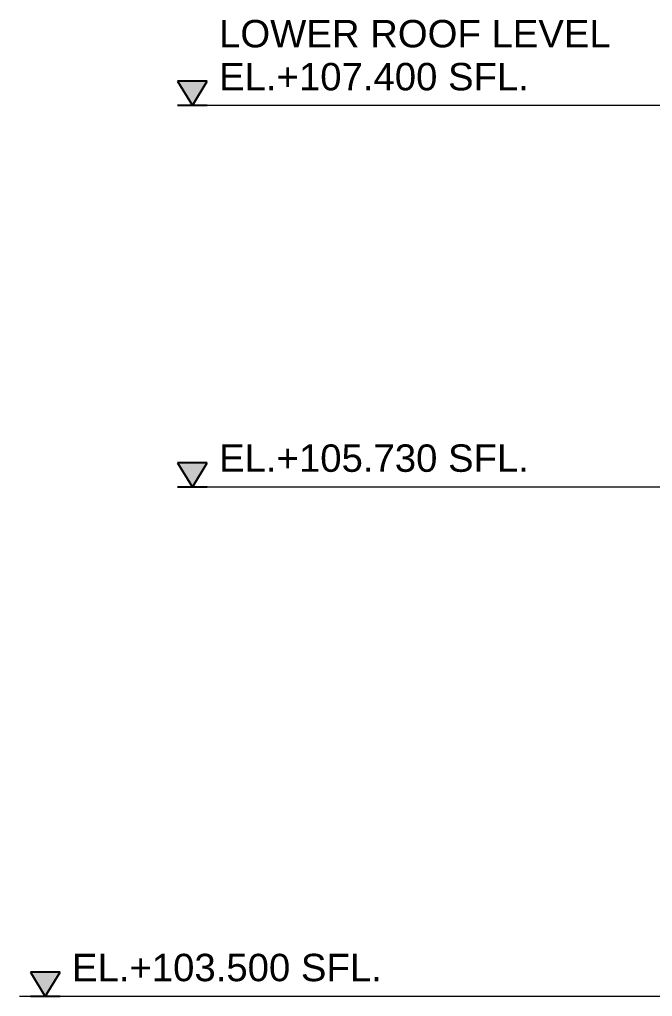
# Model space of a CAD drawing. Header units: millimetres. Extents: x 652937 to 1670132, y 1473552 to 2851037.
# Drawn here: x 663501.817 to 663504.586, y 1524557.088 to 1524561.365 of the extents above; entities that cross this region are included whole.
import ezdxf
from ezdxf.enums import TextEntityAlignment as Align

# ---------------------------------------------------------------- set-up
doc = ezdxf.new("R2010")
doc.units = ezdxf.units.MM
doc.linetypes.add('Grid Line', pattern=[22.225, 12.7, -3.175, 3.175, -3.175])
doc.layers.add('CVA044__', color=7, linetype='Continuous')
doc.layers.add('DIM', color=7, linetype='Continuous')
doc.layers.add('Z-230-A_LEVEL', color=7, linetype='Continuous', lineweight=9)
doc.styles.add('ANGSANA', font='angsana.shx', dxfattribs={"width": 0.9})
doc.styles.add('Arial', font='arial.ttf')

# ---------------------------------------------------------------- blocks, each defined once
blk = doc.blocks.new('LEV-SEC')
blk.add_hatch(color=7).paths.add_polyline_path([(-1.62, 2.67), (0, 0), (1.62, 2.67)])
at = {"color": 7}
for p, q in [((-1.62, 2.67), (0, 0)), ((1.62, 2.67), (-1.62, 2.67)), ((0, 0), (1.62, 2.67)), ((1.62, 0), (-1.62, 0))]:
    blk.add_line(p, q, dxfattribs=at)
at = {"color": 7, "style": 'ANGSANA'}
blk.add_attdef('ELEVATION', text='', height=2.4, dxfattribs=at).set_placement((2.91, 2.21), align=Align.BOTTOM_LEFT)

msp = doc.modelspace()

# ---------------------------------------------------------------- linework, layer by layer
at = {"layer": 'Z-230-A_LEVEL', "color": 7, "linetype": 'Grid Line', "ltscale": 0.5}
for p, q in [((663505.7666, 1524560.9881), (663502.5735, 1524560.9881)), ((663505.7166, 1524559.3181), (663502.5735, 1524559.3181)), ((663505.5166, 1524557.0881), (663501.8168, 1524557.0881))]:
    msp.add_line(p, q, dxfattribs=at)

# ---------------------------------------------------------------- block references
at = {"layer": 'DIM', "color": 7}
ref = msp.add_blockref('LEV-SEC', (663502.5735, 1524560.9881), dxfattribs=dict(at, xscale=0.04, yscale=0.04, zscale=0.04))
ref.add_attrib('ELEVATION', 'EL.+107.400 SFL.', dxfattribs={"layer": '0', "color": 7, "height": 0.12, "style": 'Arial'}).set_placement((663502.69, 1524561.0189), align=Align.BOTTOM_LEFT)
ref = msp.add_blockref('LEV-SEC', (663502.5735, 1524559.3181), dxfattribs=dict(at, xscale=0.04, yscale=0.04, zscale=0.04))
ref.add_attrib('ELEVATION', 'EL.+105.730 SFL.', dxfattribs={"layer": '0', "color": 7, "height": 0.12, "style": 'Arial'}).set_placement((663502.69, 1524559.3489), align=Align.BOTTOM_LEFT)
ref = msp.add_blockref('LEV-SEC', (663501.9296, 1524557.0881), dxfattribs=dict(at, xscale=0.04, yscale=0.04, zscale=0.04))
ref.add_attrib('ELEVATION', 'EL.+103.500 SFL.', dxfattribs={"layer": '0', "color": 7, "height": 0.12, "style": 'Arial'}).set_placement((663502.0461, 1524557.1189), align=Align.BOTTOM_LEFT)

# ---------------------------------------------------------------- texts
at = {"layer": 'CVA044__', "color": 7, "style": 'Arial'}
msp.add_text('LOWER ROOF LEVEL', height=0.12, dxfattribs=at).set_placement((663502.69, 1524561.2431))

doc.saveas('drawing.dxf')
